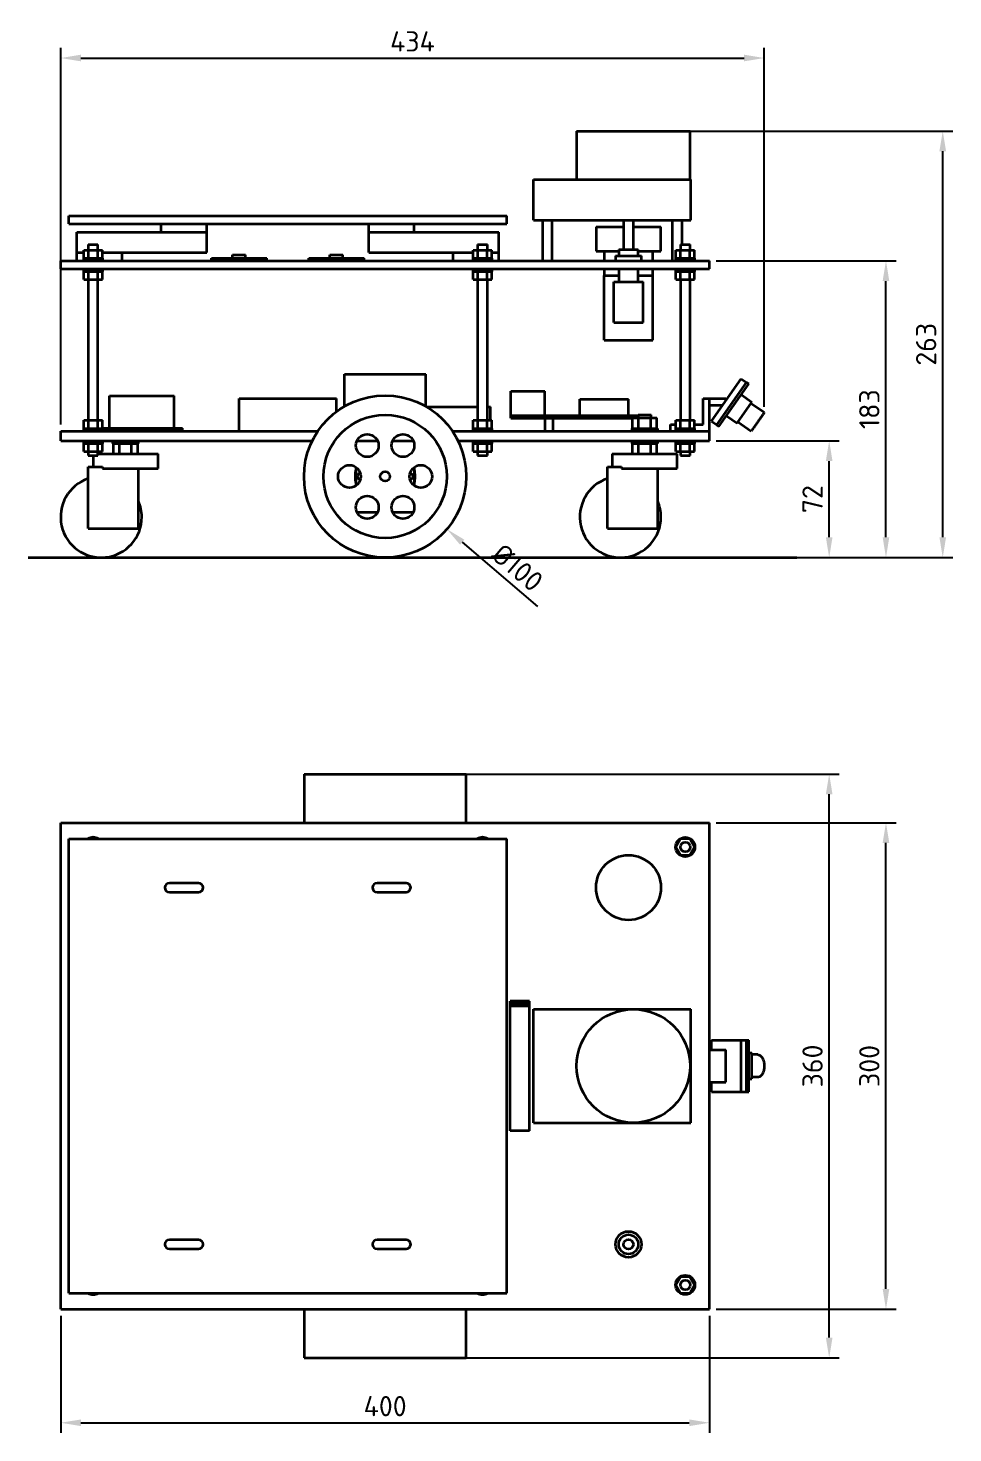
# Model space of a CAD drawing. Header units: millimetres. Extents: x 2065 to 7684, y -1428 to 511.
# Drawn here: x 2513 to 3083, y -389 to 477 of the extents above; entities that cross this region are included whole.
import ezdxf

# ---------------------------------------------------------------- set-up
doc = ezdxf.new("R2010")
doc.units = ezdxf.units.MM
doc.layers.add('2D-VISIBLE', color=7, linetype='Continuous', lineweight=35)
doc.layers.add('DIMENSIONS', color=4, linetype='Continuous', lineweight=18)
doc.styles.add('ISO', font='isocpeur.ttf')
doc.styles.add('OpenSansCondensed-Light', font='OpenSansCondensed-Light.ttf')
doc.dimstyles.new('EZ_RADIUS', dxfattribs={"dimtxt": 0.25, "dimasz": 0.25, "dimexe": 0.375, "dimexo": 0.125, "dimgap": 0.1, "dimtad": 1, "dimlfac": 100, "dimzin": 12, "dimdsep": 46, "dimtxsty": 'OpenSansCondensed-Light', "dimblk": 'CLOSEDBLANK', "dimcen": 0, "dimazin": 3, "dimtfac": 0.5, "dimtofl": 0, "dimtmove": 1, "dimatfit": 3})
doc.dimstyles.new('EZDXF', dxfattribs={"dimtxt": 0.25, "dimasz": 0.175, "dimexe": 0.375, "dimexo": 0.125, "dimgap": 0.1, "dimtad": 1, "dimlfac": 100, "dimzin": 12, "dimdsep": 46, "dimtxsty": 'OpenSansCondensed-Light', "dimblk": 'ARCHTICK', "dimcen": 2.5, "dimazin": 3, "dimtfac": 0.5, "dimtmove": 2, "dimatfit": 3})

# ---------------------------------------------------------------- blocks, each defined once
blk = doc.blocks.new('_CLOSEDFILLED')
at = {"color": 0, "linetype": 'BYBLOCK'}
blk.add_solid([(-1, 0.164), (0, 0), (-1, -0.164)], dxfattribs=at)
blk = doc.blocks.new('*D1')
at = {"color": 4}
for p, q in [((2533.15, 233), (2533.15, 465.25)), ((2966.87, 244), (2966.87, 465.25)), ((2545.65, 459), (2954.37, 459))]:
    blk.add_line(p, q, dxfattribs=at)
at = {"layer": 'Defpoints'}
for p in [(2533.15, 459), (2966.87, 240), (2533.15, 229)]:
    blk.add_point(p, dxfattribs=at)
at = {"layer": 'DIMENSIONS', "color": 4, "xscale": 12.5, "yscale": 12.5, "rotation": 180}
blk.add_blockref('_CLOSEDFILLED', (2533.15, 459), dxfattribs=at)
at = {"layer": 'DIMENSIONS', "color": 4, "xscale": 12.5, "yscale": 12.5}
blk.add_blockref('_CLOSEDFILLED', (2966.87, 459), dxfattribs=at)
at = {"layer": 'DIMENSIONS', "color": 7, "insert": (2750.01, 469.25), "char_height": 12.5, "attachment_point": 5, "style": 'ISO'}
blk.add_mtext('434', dxfattribs=at)
blk = doc.blocks.new('*D2')
at = {"color": 4}
for p, q in [((2937.15, 223), (3013.12, 223)), ((3006.87, 163.5), (3006.87, 210.5)), ((2970.87, 151), (3013.12, 151))]:
    blk.add_line(p, q, dxfattribs=at)
at = {"layer": 'Defpoints'}
for p in [(2933.15, 223), (2966.87, 151), (3006.87, 151)]:
    blk.add_point(p, dxfattribs=at)
at = {"layer": 'DIMENSIONS', "color": 4, "xscale": 12.5, "yscale": 12.5}
for p, rotation in [((3006.87, 223), 90), ((3006.87, 151), 270)]:
    blk.add_blockref('_CLOSEDFILLED', p, dxfattribs=dict(at, rotation=rotation))
at = {"layer": 'DIMENSIONS', "color": 7, "insert": (2996.62, 187), "char_height": 12.5, "attachment_point": 5, "rotation": 90, "style": 'ISO'}
blk.add_mtext('72', dxfattribs=at)
blk = doc.blocks.new('*D3')
at = {"color": 4}
for p, q in [((2937.15, 334), (3048.12, 334)), ((3041.87, 163.5), (3041.87, 321.5)), ((2970.87, 151), (3048.12, 151))]:
    blk.add_line(p, q, dxfattribs=at)
at = {"layer": 'Defpoints'}
for p in [(2933.15, 334), (2966.87, 151), (3041.87, 151)]:
    blk.add_point(p, dxfattribs=at)
at = {"layer": 'DIMENSIONS', "color": 4, "xscale": 12.5, "yscale": 12.5}
for p, rotation in [((3041.87, 334), 90), ((3041.87, 151), 270)]:
    blk.add_blockref('_CLOSEDFILLED', p, dxfattribs=dict(at, rotation=rotation))
at = {"layer": 'DIMENSIONS', "color": 7, "insert": (3031.62, 242.5), "char_height": 12.5, "attachment_point": 5, "rotation": 90, "style": 'ISO'}
blk.add_mtext('183', dxfattribs=at)
blk = doc.blocks.new('*D4')
at = {"color": 4}
for p, q in [((2890.15, 414), (3083.12, 414)), ((3076.87, 163.5), (3076.87, 401.5)), ((2970.87, 151), (3083.12, 151))]:
    blk.add_line(p, q, dxfattribs=at)
at = {"layer": 'Defpoints'}
for p in [(2886.15, 414), (2966.87, 151), (3076.87, 151)]:
    blk.add_point(p, dxfattribs=at)
at = {"layer": 'DIMENSIONS', "color": 4, "xscale": 12.5, "yscale": 12.5}
for p, rotation in [((3076.87, 414), 90), ((3076.87, 151), 270)]:
    blk.add_blockref('_CLOSEDFILLED', p, dxfattribs=dict(at, rotation=rotation))
at = {"layer": 'DIMENSIONS', "color": 7, "insert": (3066.62, 282.5), "char_height": 12.5, "attachment_point": 5, "rotation": 90, "style": 'ISO'}
blk.add_mtext('263', dxfattribs=at)
blk = doc.blocks.new('*D5')
at = {"color": 4}
blk.add_line((2780.69, 160.43), (2827.16, 120.77), dxfattribs=at)
at = {"layer": 'Defpoints'}
for p in [(2733.15, 201), (2771.18, 168.54)]:
    blk.add_point(p, dxfattribs=at)
at = {"layer": 'DIMENSIONS', "color": 4, "xscale": 12.5, "yscale": 12.5, "rotation": 139.52476847283427}
blk.add_blockref('_CLOSEDFILLED', (2771.18, 168.54), dxfattribs=at)
at = {"layer": 'DIMENSIONS', "color": 7, "insert": (2814.8, 144.8), "char_height": 12.5, "attachment_point": 5, "rotation": 319.52477, "style": 'ISO'}
blk.add_mtext('%%c100', dxfattribs=at)
blk = doc.blocks.new('*D6')
at = {"color": 4}
for p, q in [((2533.15, -316.5), (2533.15, -388.75)), ((2933.15, -316.5), (2933.15, -388.75)), ((2545.65, -382.5), (2920.65, -382.5))]:
    blk.add_line(p, q, dxfattribs=at)
at = {"layer": 'Defpoints'}
for p in [(2533.15, -312.5), (2933.15, -312.5), (2533.15, -382.5)]:
    blk.add_point(p, dxfattribs=at)
at = {"layer": 'DIMENSIONS', "color": 4, "xscale": 12.5, "yscale": 12.5, "rotation": 180}
blk.add_blockref('_CLOSEDFILLED', (2533.15, -382.5), dxfattribs=at)
at = {"layer": 'DIMENSIONS', "color": 4, "xscale": 12.5, "yscale": 12.5}
blk.add_blockref('_CLOSEDFILLED', (2933.15, -382.5), dxfattribs=at)
at = {"layer": 'DIMENSIONS', "color": 7, "insert": (2733.15, -372.25), "char_height": 12.5, "attachment_point": 5, "style": 'ISO'}
blk.add_mtext('400', dxfattribs=at)
blk = doc.blocks.new('*D7')
at = {"color": 4}
for p, q in [((2737.15, 17.5), (3013.12, 17.5)), ((3006.87, -330), (3006.87, 5)), ((2737.15, -342.5), (3013.12, -342.5))]:
    blk.add_line(p, q, dxfattribs=at)
at = {"layer": 'Defpoints'}
for p in [(2733.15, 17.5), (2733.15, -342.5), (3006.87, -342.5)]:
    blk.add_point(p, dxfattribs=at)
at = {"layer": 'DIMENSIONS', "color": 4, "xscale": 12.5, "yscale": 12.5}
for p, rotation in [((3006.87, 17.5), 90), ((3006.87, -342.5), 270)]:
    blk.add_blockref('_CLOSEDFILLED', p, dxfattribs=dict(at, rotation=rotation))
at = {"layer": 'DIMENSIONS', "color": 7, "insert": (2996.62, -162.5), "char_height": 12.5, "attachment_point": 5, "rotation": 90, "style": 'ISO'}
blk.add_mtext('360', dxfattribs=at)
blk = doc.blocks.new('*D8')
at = {"color": 4}
for p, q in [((2937.15, -12.5), (3048.12, -12.5)), ((3041.87, -300), (3041.87, -25)), ((2937.15, -312.5), (3048.12, -312.5))]:
    blk.add_line(p, q, dxfattribs=at)
at = {"layer": 'Defpoints'}
for p in [(2933.15, -12.5), (2933.15, -312.5), (3041.87, -312.5)]:
    blk.add_point(p, dxfattribs=at)
at = {"layer": 'DIMENSIONS', "color": 4, "xscale": 12.5, "yscale": 12.5}
for p, rotation in [((3041.87, -12.5), 90), ((3041.87, -312.5), 270)]:
    blk.add_blockref('_CLOSEDFILLED', p, dxfattribs=dict(at, rotation=rotation))
at = {"layer": 'DIMENSIONS', "color": 7, "insert": (3031.62, -162.5), "char_height": 12.5, "attachment_point": 5, "rotation": 90, "style": 'ISO'}
blk.add_mtext('300', dxfattribs=at)

msp = doc.modelspace()

# ---------------------------------------------------------------- linework, layer by layer
at = {"layer": '2D-VISIBLE'}
for p, q in [((2851.15, 414), (2851.15, 384)), ((2921.15, 384), (2921.15, 414)), ((2824.65, 359), (2824.65, 384)), ((2824.65, 384), (2921.65, 384)), ((2921.65, 359), (2921.65, 384)), ((2538.15, 356.7), (2538.15, 361.7)), ((2538.15, 361.7), (2808.15, 361.7)), ((2538.15, 356.7), (2808.15, 356.7)), ((2595.15, 351.7), (2595.15, 356.7)), ((2623.15, 351.7), (2623.15, 356.7)), ((2723.15, 351.7), (2723.15, 356.7)), ((2751.15, 351.7), (2751.15, 356.7)), ((2808.15, 356.7), (2808.15, 361.7)), ((2824.65, 359), (2921.65, 359)), ((2830.15, 359), (2830.15, 334)), ((2836.15, 334), (2836.15, 359)), ((2880.15, 359), (2880.15, 341)), ((2886.15, 341), (2886.15, 359)), ((2910.15, 359), (2910.15, 334)), ((2916.15, 344), (2916.15, 359)), ((2543.15, 339), (2543.15, 351.7)), ((2543.15, 351.7), (2623.15, 351.7)), ((2595.15, 351.7), (2623.15, 351.7)), ((2623.15, 339), (2623.15, 351.7)), ((2723.15, 339), (2723.15, 351.7)), ((2723.15, 351.7), (2803.15, 351.7)), ((2723.15, 351.7), (2751.15, 351.7)), ((2803.15, 339), (2803.15, 351.7)), ((2863.15, 355), (2863.15, 340)), ((2903.15, 340), (2903.15, 355)), ((2543.15, 339), (2547.37, 339)), ((2543.15, 334), (2543.15, 339)), ((2543.15, 339), (2547.37, 339)), ((2547.37, 335.6), (2547.37, 340.6)), ((2547.37, 340.6), (2550.26, 340.6)), ((2550.15, 344), (2550.15, 340.6)), ((2550.26, 335.6), (2550.26, 340.6)), ((2550.26, 340.6), (2556.03, 340.6)), ((2556.03, 335.6), (2556.03, 340.6)), ((2556.03, 340.6), (2558.92, 340.6)), ((2556.15, 340.6), (2556.15, 344)), ((2558.92, 335.6), (2558.92, 340.6)), ((2558.92, 339), (2623.15, 339)), ((2558.92, 339), (2571.15, 339)), ((2571.15, 334), (2571.15, 339)), ((2723.15, 339), (2787.37, 339)), ((2775.15, 334), (2775.15, 339)), ((2775.15, 339), (2787.37, 339)), ((2787.37, 335.6), (2787.37, 340.6)), ((2787.37, 340.6), (2790.26, 340.6)), ((2790.15, 344), (2790.15, 340.6)), ((2790.26, 335.6), (2790.26, 340.6)), ((2790.26, 340.6), (2796.03, 340.6)), ((2796.03, 335.6), (2796.03, 340.6)), ((2796.03, 340.6), (2798.92, 340.6)), ((2796.15, 340.6), (2796.15, 344)), ((2798.92, 335.6), (2798.92, 340.6)), ((2798.92, 339), (2803.15, 339)), ((2798.92, 339), (2803.15, 339)), ((2803.15, 334), (2803.15, 339)), ((2868.15, 340), (2868.15, 334)), ((2877.15, 341), (2877.15, 337)), ((2889.15, 337), (2889.15, 341)), ((2898.15, 334), (2898.15, 340)), ((2912.37, 335.6), (2912.37, 340.6)), ((2912.37, 340.6), (2915.26, 340.6)), ((2915.15, 344), (2915.15, 340.6)), ((2915.26, 335.6), (2915.26, 340.6)), ((2915.26, 340.6), (2921.03, 340.6)), ((2921.03, 335.6), (2921.03, 340.6)), ((2921.03, 340.6), (2923.92, 340.6)), ((2921.15, 340.6), (2921.15, 344)), ((2923.92, 335.6), (2923.92, 340.6)), ((2533.15, 329), (2533.15, 334)), ((2533.15, 334), (2933.15, 334)), ((2547.15, 335.6), (2547.15, 334)), ((2559.15, 334), (2559.15, 335.6)), ((2626.15, 334), (2626.15, 335.6)), ((2626.15, 335.6), (2660.15, 335.6)), ((2639.15, 335.6), (2639.15, 337.6)), ((2639.15, 337.6), (2647.15, 337.6)), ((2647.15, 335.6), (2647.15, 337.6)), ((2660.15, 334), (2660.15, 335.6)), ((2686.15, 334), (2686.15, 335.6)), ((2686.15, 335.6), (2720.15, 335.6)), ((2699.15, 335.6), (2699.15, 337.6)), ((2699.15, 337.6), (2707.15, 337.6)), ((2707.15, 335.6), (2707.15, 337.6)), ((2720.15, 334), (2720.15, 335.6)), ((2787.15, 335.6), (2787.15, 334)), ((2799.15, 334), (2799.15, 335.6)), ((2875.15, 337), (2875.15, 334)), ((2891.15, 334), (2891.15, 337)), ((2912.15, 335.6), (2912.15, 334)), ((2924.15, 334), (2924.15, 335.6)), ((2933.15, 329), (2933.15, 334)), ((2533.15, 329), (2933.15, 329)), ((2547.15, 329), (2547.15, 327.4)), ((2547.37, 322.4), (2547.37, 327.4)), ((2547.37, 322.4), (2550.26, 322.4)), ((2550.15, 322.4), (2550.15, 235.6)), ((2550.26, 322.4), (2550.26, 327.4)), ((2550.26, 322.4), (2556.03, 322.4)), ((2556.03, 322.4), (2556.03, 327.4)), ((2556.03, 322.4), (2558.92, 322.4)), ((2556.15, 235.6), (2556.15, 322.4)), ((2558.92, 322.4), (2558.92, 327.4)), ((2559.15, 327.4), (2559.15, 329)), ((2787.15, 329), (2787.15, 327.4)), ((2787.37, 322.4), (2787.37, 327.4)), ((2787.37, 322.4), (2790.26, 322.4)), ((2790.15, 322.4), (2790.15, 235.6)), ((2790.26, 322.4), (2790.26, 327.4)), ((2790.26, 322.4), (2796.03, 322.4)), ((2796.03, 322.4), (2796.03, 327.4)), ((2796.03, 322.4), (2798.92, 322.4)), ((2796.15, 235.6), (2796.15, 322.4)), ((2798.92, 322.4), (2798.92, 327.4)), ((2799.15, 327.4), (2799.15, 329)), ((2868.15, 329), (2868.15, 325)), ((2868.15, 285), (2868.15, 325)), ((2868.15, 325), (2877.15, 325)), ((2874.15, 296), (2874.15, 321)), ((2874.15, 321), (2892.15, 321)), ((2877.15, 329), (2877.15, 321)), ((2889.15, 321), (2889.15, 329)), ((2889.15, 325), (2898.15, 325)), ((2892.15, 296), (2892.15, 321)), ((2898.15, 325), (2898.15, 329)), ((2898.15, 285), (2898.15, 325)), ((2912.15, 329), (2912.15, 327.4)), ((2912.37, 322.4), (2912.37, 327.4)), ((2912.37, 322.4), (2915.26, 322.4)), ((2915.15, 322.4), (2915.15, 235.6)), ((2915.26, 322.4), (2915.26, 327.4)), ((2915.26, 322.4), (2921.03, 322.4)), ((2921.03, 322.4), (2921.03, 327.4)), ((2921.03, 322.4), (2923.92, 322.4)), ((2921.15, 235.6), (2921.15, 322.4)), ((2923.92, 322.4), (2923.92, 327.4)), ((2924.15, 327.4), (2924.15, 329)), ((2874.15, 296), (2892.15, 296)), ((2868.15, 285), (2898.15, 285)), ((2708.15, 244.3), (2708.15, 264)), ((2708.15, 264), (2758.15, 264)), ((2758.15, 244.3), (2758.15, 264)), ((2934.33, 235.04), (2952.68, 261.25)), ((2952.68, 261.25), (2955.96, 258.96)), ((2810.65, 238.6), (2810.65, 253.6)), ((2810.65, 253.6), (2831.65, 253.6)), ((2831.65, 238.6), (2831.65, 253.6)), ((2937.61, 232.75), (2955.96, 258.96)), ((2937.61, 232.75), (2955.96, 258.96)), ((2938.92, 231.83), (2957.27, 258.04)), ((2952.68, 251.49), (2959.24, 246.9)), ((2955.96, 258.96), (2957.27, 258.04)), ((2563.15, 230.8), (2563.15, 250.8)), ((2563.15, 250.8), (2603.15, 250.8)), ((2603.15, 230.8), (2603.15, 250.8)), ((2643.15, 229), (2643.15, 249)), ((2643.15, 249), (2703.15, 249)), ((2703.15, 241), (2703.15, 249)), ((2758.66, 244), (2790.15, 244)), ((2796.15, 244), (2798.15, 244)), ((2798.15, 235.6), (2798.15, 244)), ((2853.15, 238.6), (2853.15, 248.6)), ((2853.15, 248.6), (2883.15, 248.6)), ((2883.15, 238.6), (2883.15, 248.6)), ((2929.15, 233), (2929.15, 249)), ((2929.15, 249), (2933.15, 249)), ((2933.15, 229), (2933.15, 249)), ((2933.15, 249), (2943.15, 249)), ((2933.15, 245), (2941.3, 245)), ((2943.15, 247.63), (2943.15, 249)), ((2950.06, 233.79), (2959.24, 246.9)), ((2966.85, 240.34), (2958.66, 246.08)), ((2547.37, 230.6), (2547.37, 235.6)), ((2547.37, 235.6), (2550.26, 235.6)), ((2550.26, 230.6), (2550.26, 235.6)), ((2550.26, 235.6), (2556.03, 235.6)), ((2556.03, 230.6), (2556.03, 235.6)), ((2556.03, 235.6), (2558.92, 235.6)), ((2558.92, 230.6), (2558.92, 235.6)), ((2787.37, 230.6), (2787.37, 235.6)), ((2787.37, 235.6), (2790.26, 235.6)), ((2790.26, 230.6), (2790.26, 235.6)), ((2790.26, 235.6), (2796.03, 235.6)), ((2796.03, 230.6), (2796.03, 235.6)), ((2796.03, 235.6), (2798.92, 235.6)), ((2798.92, 230.6), (2798.92, 235.6)), ((2810.65, 237), (2810.65, 238.6)), ((2810.65, 238.6), (2889.15, 238.6)), ((2810.65, 237), (2885.64, 237)), ((2831.65, 237), (2831.65, 229)), ((2836.65, 229), (2836.65, 237)), ((2885.64, 230.6), (2885.64, 237.1)), ((2885.64, 237.1), (2889.39, 237.1)), ((2889.15, 239), (2889.15, 237.1)), ((2889.39, 230.6), (2889.39, 237.1)), ((2889.39, 237.1), (2896.9, 237.1)), ((2896.9, 230.6), (2896.9, 237.1)), ((2896.9, 237.1), (2900.65, 237.1)), ((2897.15, 237.1), (2897.15, 239)), ((2900.65, 230.6), (2900.65, 237.1)), ((2912.37, 230.6), (2912.37, 235.6)), ((2912.37, 235.6), (2915.26, 235.6)), ((2915.26, 230.6), (2915.26, 235.6)), ((2915.26, 235.6), (2921.03, 235.6)), ((2921.03, 230.6), (2921.03, 235.6)), ((2921.03, 235.6), (2923.92, 235.6)), ((2923.92, 230.6), (2923.92, 235.6)), ((2934.33, 235.04), (2937.61, 232.75)), ((2943.51, 238.38), (2950.06, 233.79)), ((2950.63, 234.61), (2958.82, 228.88)), ((2533.15, 223), (2533.15, 229)), ((2533.15, 229), (2691.72, 229)), ((2547.15, 230.6), (2547.15, 229)), ((2558.92, 230.8), (2608.15, 230.8)), ((2559.15, 229), (2559.15, 230.6)), ((2559.15, 229.2), (2608.15, 229.2)), ((2565.15, 229.2), (2565.15, 229)), ((2581.15, 229), (2581.15, 229.2)), ((2608.15, 229.2), (2608.15, 230.8)), ((2774.57, 229), (2933.15, 229)), ((2787.15, 230.6), (2787.15, 229)), ((2799.15, 229), (2799.15, 230.6)), ((2885.15, 230.6), (2885.15, 229)), ((2901.15, 229), (2901.15, 230.6)), ((2909.15, 229), (2909.15, 233)), ((2909.15, 233), (2912.37, 233)), ((2912.15, 230.6), (2912.15, 229)), ((2923.92, 233), (2929.15, 233)), ((2924.15, 229), (2924.15, 230.6)), ((2933.15, 223), (2933.15, 229)), ((2937.61, 232.75), (2938.92, 231.83)), ((2533.15, 223), (2688.25, 223)), ((2547.15, 223), (2547.15, 221.4)), ((2547.37, 216.4), (2547.37, 221.4)), ((2550.26, 216.4), (2550.26, 221.4)), ((2556.03, 216.4), (2556.03, 221.4)), ((2558.92, 216.4), (2558.92, 221.4)), ((2559.15, 221.4), (2559.15, 223)), ((2565.15, 223), (2565.15, 221.4)), ((2565.64, 214.9), (2565.64, 221.4)), ((2569.39, 214.9), (2569.39, 221.4)), ((2576.9, 214.9), (2576.9, 221.4)), ((2580.65, 214.9), (2580.65, 221.4)), ((2581.15, 221.4), (2581.15, 223)), ((2715.8, 223), (2728.49, 223)), ((2737.8, 223), (2750.49, 223)), ((2778.05, 223), (2933.15, 223)), ((2787.15, 223), (2787.15, 221.4)), ((2787.37, 216.4), (2787.37, 221.4)), ((2790.26, 216.4), (2790.26, 221.4)), ((2796.03, 216.4), (2796.03, 221.4)), ((2798.92, 216.4), (2798.92, 221.4)), ((2799.15, 221.4), (2799.15, 223)), ((2885.15, 223), (2885.15, 221.4)), ((2885.64, 214.9), (2885.64, 221.4)), ((2889.39, 214.9), (2889.39, 221.4)), ((2896.9, 214.9), (2896.9, 221.4)), ((2900.65, 214.9), (2900.65, 221.4)), ((2901.15, 221.4), (2901.15, 223)), ((2912.15, 223), (2912.15, 221.4)), ((2912.37, 216.4), (2912.37, 221.4)), ((2915.26, 216.4), (2915.26, 221.4)), ((2921.03, 216.4), (2921.03, 221.4)), ((2923.92, 216.4), (2923.92, 221.4)), ((2924.15, 221.4), (2924.15, 223)), ((2547.37, 216.4), (2550.26, 216.4)), ((2550.15, 216.4), (2550.15, 214)), ((2550.26, 216.4), (2556.03, 216.4)), ((2553.15, 214), (2553.15, 206.9)), ((2556.03, 216.4), (2558.92, 216.4)), ((2556.15, 214), (2556.15, 216.4)), ((2593.15, 205.9), (2593.15, 214.9)), ((2787.37, 216.4), (2790.26, 216.4)), ((2790.15, 216.4), (2790.15, 214)), ((2790.26, 216.4), (2796.03, 216.4)), ((2796.03, 216.4), (2798.92, 216.4)), ((2796.15, 214), (2796.15, 216.4)), ((2873.15, 214.9), (2873.15, 206.9)), ((2912.37, 216.4), (2915.26, 216.4)), ((2913.15, 205.9), (2913.15, 214.9)), ((2915.15, 216.4), (2915.15, 214)), ((2915.26, 216.4), (2921.03, 216.4)), ((2921.03, 216.4), (2923.92, 216.4)), ((2921.15, 214), (2921.15, 216.4)), ((2550.15, 206.9), (2558.86, 206.9)), ((2550.15, 169), (2550.15, 206.9)), ((2558.86, 206.9), (2558.86, 205.9)), ((2581.15, 169), (2581.15, 205.9)), ((2715.15, 206.74), (2715.15, 195.26)), ((2751.15, 206.74), (2751.15, 195.26)), ((2870.15, 206.9), (2878.86, 206.9)), ((2870.15, 169), (2870.15, 206.9)), ((2878.86, 206.9), (2878.86, 205.9)), ((2901.15, 169), (2901.15, 205.9)), ((2715.8, 179), (2728.49, 179)), ((2737.8, 179), (2750.49, 179)), ((2550.15, 169), (2581.15, 169)), ((2870.15, 169), (2901.15, 169)), ((2513.08, 151), (2986.87, 151)), ((2683.15, 17.5), (2683.15, -12.5)), ((2783.15, -12.5), (2783.15, 17.5)), ((2533.15, -312.5), (2533.15, -12.5)), ((2533.15, -12.5), (2933.15, -12.5)), ((2933.15, -312.5), (2933.15, -12.5)), ((2538.15, -302.5), (2538.15, -22.5)), ((2538.15, -22.5), (2808.15, -22.5)), ((2808.15, -302.5), (2808.15, -22.5)), ((2915.26, -22.5), (2912.37, -27.5)), ((2921.03, -22.5), (2915.26, -22.5)), ((2923.92, -27.5), (2921.03, -22.5)), ((2912.37, -27.5), (2915.26, -32.5)), ((2915.26, -32.5), (2921.03, -32.5)), ((2921.03, -32.5), (2923.92, -27.5)), ((2618.15, -49.75), (2600.15, -49.75)), ((2746.15, -49.75), (2728.15, -49.75)), ((2600.15, -55.25), (2618.15, -55.25)), ((2728.15, -55.25), (2746.15, -55.25)), ((2810.15, -202.5), (2810.15, -122.5)), ((2822.15, -122.5), (2810.15, -122.5)), ((2810.65, -124), (2810.65, -122.5)), ((2810.65, -125.5), (2810.65, -124)), ((2810.65, -124), (2822.15, -124)), ((2810.65, -125.5), (2822.15, -125.5)), ((2822.15, -202.5), (2822.15, -122.5)), ((2824.65, -197.5), (2824.65, -127.5)), ((2824.65, -127.5), (2921.65, -127.5)), ((2921.65, -197.5), (2921.65, -127.5)), ((2934.33, -152.5), (2934.33, -146.5)), ((2934.33, -146.5), (2952.68, -146.5)), ((2952.68, -178.5), (2952.68, -146.5)), ((2952.68, -146.5), (2955.96, -146.5)), ((2955.96, -178.5), (2955.96, -146.5)), ((2955.96, -178.5), (2955.96, -146.5)), ((2955.96, -146.5), (2957.27, -146.5)), ((2957.27, -178.5), (2957.27, -146.5)), ((2933.15, -152.5), (2943.15, -152.5)), ((2943.15, -172.5), (2943.15, -152.5)), ((2957.27, -154.5), (2959.24, -154.5)), ((2959.24, -170.5), (2959.24, -154.5)), ((2962.84, -155.5), (2959.24, -155.5)), ((2933.15, -172.5), (2943.15, -172.5)), ((2934.33, -178.5), (2934.33, -172.5)), ((2957.27, -170.5), (2959.24, -170.5)), ((2962.84, -169.5), (2959.24, -169.5)), ((2934.33, -178.5), (2952.68, -178.5)), ((2952.68, -178.5), (2955.96, -178.5)), ((2955.96, -178.5), (2957.27, -178.5)), ((2824.65, -197.5), (2921.65, -197.5)), ((2822.15, -202.5), (2810.15, -202.5)), ((2618.15, -269.75), (2600.15, -269.75)), ((2600.15, -275.25), (2618.15, -275.25)), ((2746.15, -269.75), (2728.15, -269.75)), ((2728.15, -275.25), (2746.15, -275.25)), ((2915.26, -292.5), (2912.37, -297.5)), ((2921.03, -292.5), (2915.26, -292.5)), ((2923.92, -297.5), (2921.03, -292.5)), ((2538.15, -302.5), (2808.15, -302.5)), ((2912.37, -297.5), (2915.26, -302.5)), ((2915.26, -302.5), (2921.03, -302.5)), ((2921.03, -302.5), (2923.92, -297.5)), ((2533.15, -312.5), (2933.15, -312.5)), ((2683.15, -312.5), (2683.15, -342.5)), ((2783.15, -342.5), (2783.15, -312.5))]:
    msp.add_line(p, q, dxfattribs=at)
for points in [[(2851.15, 414), (2853.33, 414), (2855.52, 414), (2857.71, 414), (2859.9, 414), (2862.08, 414), (2864.27, 414), (2866.46, 414), (2868.65, 414), (2870.83, 414), (2873.02, 414), (2875.21, 414), (2877.4, 414), (2879.58, 414), (2881.77, 414), (2883.96, 414), (2886.15, 414), (2888.33, 414), (2890.52, 414), (2892.71, 414), (2894.9, 414), (2897.08, 414), (2899.27, 414), (2901.46, 414), (2903.65, 414), (2905.83, 414), (2908.02, 414), (2910.21, 414), (2912.4, 414), (2914.58, 414), (2916.77, 414), (2918.96, 414), (2921.15, 414)], [(2880.15, 359), (2880.33, 359), (2880.52, 359), (2880.71, 359), (2880.9, 359), (2881.08, 359), (2881.27, 359), (2881.46, 359), (2881.65, 359), (2881.83, 359), (2882.02, 359), (2882.21, 359), (2882.4, 359), (2882.58, 359), (2882.77, 359), (2882.96, 359), (2883.15, 359), (2883.33, 359), (2883.52, 359), (2883.71, 359), (2883.9, 359), (2884.08, 359), (2884.27, 359), (2884.46, 359), (2884.65, 359), (2884.83, 359), (2885.02, 359), (2885.21, 359), (2885.4, 359), (2885.58, 359), (2885.77, 359), (2885.96, 359), (2886.15, 359)], [(2863.15, 355), (2863.68, 355), (2864.21, 355), (2864.74, 355), (2865.27, 355), (2865.8, 355), (2866.33, 355), (2866.86, 355), (2867.4, 355), (2867.93, 355), (2868.46, 355), (2868.99, 355), (2869.52, 355), (2870.05, 355), (2870.58, 355), (2871.11, 355), (2871.65, 355), (2872.18, 355), (2872.71, 355), (2873.24, 355), (2873.77, 355), (2874.3, 355), (2874.83, 355), (2875.36, 355), (2875.9, 355), (2876.43, 355), (2876.96, 355), (2877.49, 355), (2878.02, 355), (2878.55, 355), (2879.08, 355), (2879.61, 355), (2880.15, 355)], [(2886.15, 355), (2886.68, 355), (2887.21, 355), (2887.74, 355), (2888.27, 355), (2888.8, 355), (2889.33, 355), (2889.86, 355), (2890.4, 355), (2890.93, 355), (2891.46, 355), (2891.99, 355), (2892.52, 355), (2893.05, 355), (2893.58, 355), (2894.11, 355), (2894.65, 355), (2895.18, 355), (2895.71, 355), (2896.24, 355), (2896.77, 355), (2897.3, 355), (2897.83, 355), (2898.36, 355), (2898.9, 355), (2899.43, 355), (2899.96, 355), (2900.49, 355), (2901.02, 355), (2901.55, 355), (2902.08, 355), (2902.61, 355), (2903.15, 355)], [(2550.15, 344), (2550.33, 344), (2550.52, 344), (2550.71, 344), (2550.9, 344), (2551.08, 344), (2551.27, 344), (2551.46, 344), (2551.65, 344), (2551.83, 344), (2552.02, 344), (2552.21, 344), (2552.4, 344), (2552.58, 344), (2552.77, 344), (2552.96, 344), (2553.15, 344), (2553.33, 344), (2553.52, 344), (2553.71, 344), (2553.9, 344), (2554.08, 344), (2554.27, 344), (2554.46, 344), (2554.65, 344), (2554.83, 344), (2555.02, 344), (2555.21, 344), (2555.4, 344), (2555.58, 344), (2555.77, 344), (2555.96, 344), (2556.15, 344)], [(2790.15, 344), (2790.33, 344), (2790.52, 344), (2790.71, 344), (2790.9, 344), (2791.08, 344), (2791.27, 344), (2791.46, 344), (2791.65, 344), (2791.83, 344), (2792.02, 344), (2792.21, 344), (2792.4, 344), (2792.58, 344), (2792.77, 344), (2792.96, 344), (2793.15, 344), (2793.33, 344), (2793.52, 344), (2793.71, 344), (2793.9, 344), (2794.08, 344), (2794.27, 344), (2794.46, 344), (2794.65, 344), (2794.83, 344), (2795.02, 344), (2795.21, 344), (2795.4, 344), (2795.58, 344), (2795.77, 344), (2795.96, 344), (2796.15, 344)], [(2863.15, 340), (2863.58, 340), (2864.02, 340), (2864.46, 340), (2864.9, 340), (2865.33, 340), (2865.77, 340), (2866.21, 340), (2866.65, 340), (2867.08, 340), (2867.52, 340), (2867.96, 340), (2868.4, 340), (2868.83, 340), (2869.27, 340), (2869.71, 340), (2870.15, 340), (2870.58, 340), (2871.02, 340), (2871.46, 340), (2871.9, 340), (2872.33, 340), (2872.77, 340), (2873.21, 340), (2873.65, 340), (2874.08, 340), (2874.52, 340), (2874.96, 340), (2875.4, 340), (2875.83, 340), (2876.27, 340), (2876.71, 340), (2877.15, 340)], [(2877.15, 341), (2877.52, 341), (2877.9, 341), (2878.27, 341), (2878.65, 341), (2879.02, 341), (2879.4, 341), (2879.77, 341), (2880.15, 341), (2880.52, 341), (2880.9, 341), (2881.27, 341), (2881.65, 341), (2882.02, 341), (2882.4, 341), (2882.77, 341), (2883.15, 341), (2883.52, 341), (2883.9, 341), (2884.27, 341), (2884.65, 341), (2885.02, 341), (2885.4, 341), (2885.77, 341), (2886.15, 341), (2886.52, 341), (2886.9, 341), (2887.27, 341), (2887.65, 341), (2888.02, 341), (2888.4, 341), (2888.77, 341), (2889.15, 341)], [(2889.15, 340), (2889.58, 340), (2890.02, 340), (2890.46, 340), (2890.9, 340), (2891.33, 340), (2891.77, 340), (2892.21, 340), (2892.65, 340), (2893.08, 340), (2893.52, 340), (2893.96, 340), (2894.4, 340), (2894.83, 340), (2895.27, 340), (2895.71, 340), (2896.15, 340), (2896.58, 340), (2897.02, 340), (2897.46, 340), (2897.9, 340), (2898.33, 340), (2898.77, 340), (2899.21, 340), (2899.65, 340), (2900.08, 340), (2900.52, 340), (2900.96, 340), (2901.4, 340), (2901.83, 340), (2902.27, 340), (2902.71, 340), (2903.15, 340)], [(2915.15, 344), (2915.33, 344), (2915.52, 344), (2915.71, 344), (2915.9, 344), (2916.08, 344), (2916.27, 344), (2916.46, 344), (2916.65, 344), (2916.83, 344), (2917.02, 344), (2917.21, 344), (2917.4, 344), (2917.58, 344), (2917.77, 344), (2917.96, 344), (2918.15, 344), (2918.33, 344), (2918.52, 344), (2918.71, 344), (2918.9, 344), (2919.08, 344), (2919.27, 344), (2919.46, 344), (2919.65, 344), (2919.83, 344), (2920.02, 344), (2920.21, 344), (2920.4, 344), (2920.58, 344), (2920.77, 344), (2920.96, 344), (2921.15, 344)], [(2547.15, 335.6), (2547.52, 335.6), (2547.9, 335.6), (2548.27, 335.6), (2548.65, 335.6), (2549.02, 335.6), (2549.4, 335.6), (2549.77, 335.6), (2550.15, 335.6), (2550.52, 335.6), (2550.9, 335.6), (2551.27, 335.6), (2551.65, 335.6), (2552.02, 335.6), (2552.4, 335.6), (2552.77, 335.6), (2553.15, 335.6), (2553.52, 335.6), (2553.9, 335.6), (2554.27, 335.6), (2554.65, 335.6), (2555.02, 335.6), (2555.4, 335.6), (2555.77, 335.6), (2556.15, 335.6), (2556.52, 335.6), (2556.9, 335.6), (2557.27, 335.6), (2557.65, 335.6), (2558.02, 335.6), (2558.4, 335.6), (2558.77, 335.6), (2559.15, 335.6)], [(2787.15, 335.6), (2787.52, 335.6), (2787.9, 335.6), (2788.27, 335.6), (2788.65, 335.6), (2789.02, 335.6), (2789.4, 335.6), (2789.77, 335.6), (2790.15, 335.6), (2790.52, 335.6), (2790.9, 335.6), (2791.27, 335.6), (2791.65, 335.6), (2792.02, 335.6), (2792.4, 335.6), (2792.77, 335.6), (2793.15, 335.6), (2793.52, 335.6), (2793.9, 335.6), (2794.27, 335.6), (2794.65, 335.6), (2795.02, 335.6), (2795.4, 335.6), (2795.77, 335.6), (2796.15, 335.6), (2796.52, 335.6), (2796.9, 335.6), (2797.27, 335.6), (2797.65, 335.6), (2798.02, 335.6), (2798.4, 335.6), (2798.77, 335.6), (2799.15, 335.6)], [(2875.15, 337), (2875.65, 337), (2876.15, 337), (2876.65, 337), (2877.15, 337), (2877.65, 337), (2878.15, 337), (2878.65, 337), (2879.15, 337), (2879.65, 337), (2880.15, 337), (2880.65, 337), (2881.15, 337), (2881.65, 337), (2882.15, 337), (2882.65, 337), (2883.15, 337), (2883.65, 337), (2884.15, 337), (2884.65, 337), (2885.15, 337), (2885.65, 337), (2886.15, 337), (2886.65, 337), (2887.15, 337), (2887.65, 337), (2888.15, 337), (2888.65, 337), (2889.15, 337), (2889.65, 337), (2890.15, 337), (2890.65, 337), (2891.15, 337)], [(2912.15, 335.6), (2912.52, 335.6), (2912.9, 335.6), (2913.27, 335.6), (2913.65, 335.6), (2914.02, 335.6), (2914.4, 335.6), (2914.77, 335.6), (2915.15, 335.6), (2915.52, 335.6), (2915.9, 335.6), (2916.27, 335.6), (2916.65, 335.6), (2917.02, 335.6), (2917.4, 335.6), (2917.77, 335.6), (2918.15, 335.6), (2918.52, 335.6), (2918.9, 335.6), (2919.27, 335.6), (2919.65, 335.6), (2920.02, 335.6), (2920.4, 335.6), (2920.77, 335.6), (2921.15, 335.6), (2921.52, 335.6), (2921.9, 335.6), (2922.27, 335.6), (2922.65, 335.6), (2923.02, 335.6), (2923.4, 335.6), (2923.77, 335.6), (2924.15, 335.6)], [(2547.15, 327.4), (2547.52, 327.4), (2547.9, 327.4), (2548.27, 327.4), (2548.65, 327.4), (2549.02, 327.4), (2549.4, 327.4), (2549.77, 327.4), (2550.15, 327.4), (2550.52, 327.4), (2550.9, 327.4), (2551.27, 327.4), (2551.65, 327.4), (2552.02, 327.4), (2552.4, 327.4), (2552.77, 327.4), (2553.15, 327.4), (2553.52, 327.4), (2553.9, 327.4), (2554.27, 327.4), (2554.65, 327.4), (2555.02, 327.4), (2555.4, 327.4), (2555.77, 327.4), (2556.15, 327.4), (2556.52, 327.4), (2556.9, 327.4), (2557.27, 327.4), (2557.65, 327.4), (2558.02, 327.4), (2558.4, 327.4), (2558.77, 327.4), (2559.15, 327.4)], [(2787.15, 327.4), (2787.52, 327.4), (2787.9, 327.4), (2788.27, 327.4), (2788.65, 327.4), (2789.02, 327.4), (2789.4, 327.4), (2789.77, 327.4), (2790.15, 327.4), (2790.52, 327.4), (2790.9, 327.4), (2791.27, 327.4), (2791.65, 327.4), (2792.02, 327.4), (2792.4, 327.4), (2792.77, 327.4), (2793.15, 327.4), (2793.52, 327.4), (2793.9, 327.4), (2794.27, 327.4), (2794.65, 327.4), (2795.02, 327.4), (2795.4, 327.4), (2795.77, 327.4), (2796.15, 327.4), (2796.52, 327.4), (2796.9, 327.4), (2797.27, 327.4), (2797.65, 327.4), (2798.02, 327.4), (2798.4, 327.4), (2798.77, 327.4), (2799.15, 327.4)], [(2912.15, 327.4), (2912.52, 327.4), (2912.9, 327.4), (2913.27, 327.4), (2913.65, 327.4), (2914.02, 327.4), (2914.4, 327.4), (2914.77, 327.4), (2915.15, 327.4), (2915.52, 327.4), (2915.9, 327.4), (2916.27, 327.4), (2916.65, 327.4), (2917.02, 327.4), (2917.4, 327.4), (2917.77, 327.4), (2918.15, 327.4), (2918.52, 327.4), (2918.9, 327.4), (2919.27, 327.4), (2919.65, 327.4), (2920.02, 327.4), (2920.4, 327.4), (2920.77, 327.4), (2921.15, 327.4), (2921.52, 327.4), (2921.9, 327.4), (2922.27, 327.4), (2922.65, 327.4), (2923.02, 327.4), (2923.4, 327.4), (2923.77, 327.4), (2924.15, 327.4)], [(2889.15, 239), (2889.4, 239), (2889.65, 239), (2889.9, 239), (2890.15, 239), (2890.4, 239), (2890.65, 239), (2890.9, 239), (2891.15, 239), (2891.4, 239), (2891.65, 239), (2891.9, 239), (2892.15, 239), (2892.4, 239), (2892.65, 239), (2892.9, 239), (2893.15, 239), (2893.4, 239), (2893.65, 239), (2893.9, 239), (2894.15, 239), (2894.4, 239), (2894.65, 239), (2894.9, 239), (2895.15, 239), (2895.4, 239), (2895.65, 239), (2895.9, 239), (2896.15, 239), (2896.4, 239), (2896.65, 239), (2896.9, 239), (2897.15, 239)], [(2966.85, 240.34), (2966.6, 239.99), (2966.35, 239.63), (2966.1, 239.27), (2965.85, 238.91), (2965.6, 238.55), (2965.35, 238.19), (2965.1, 237.84), (2964.85, 237.48), (2964.6, 237.12), (2964.34, 236.76), (2964.09, 236.4), (2963.84, 236.04), (2963.59, 235.69), (2963.34, 235.33), (2963.09, 234.97), (2962.84, 234.61), (2962.59, 234.25), (2962.34, 233.89), (2962.09, 233.54), (2961.84, 233.18), (2961.58, 232.82), (2961.33, 232.46), (2961.08, 232.1), (2960.83, 231.74), (2960.58, 231.39), (2960.33, 231.03), (2960.08, 230.67), (2959.83, 230.31), (2959.58, 229.95), (2959.33, 229.59), (2959.08, 229.24), (2958.82, 228.88)], [(2547.15, 230.6), (2547.52, 230.6), (2547.9, 230.6), (2548.27, 230.6), (2548.65, 230.6), (2549.02, 230.6), (2549.4, 230.6), (2549.77, 230.6), (2550.15, 230.6), (2550.52, 230.6), (2550.9, 230.6), (2551.27, 230.6), (2551.65, 230.6), (2552.02, 230.6), (2552.4, 230.6), (2552.77, 230.6), (2553.15, 230.6), (2553.52, 230.6), (2553.9, 230.6), (2554.27, 230.6), (2554.65, 230.6), (2555.02, 230.6), (2555.4, 230.6), (2555.77, 230.6), (2556.15, 230.6), (2556.52, 230.6), (2556.9, 230.6), (2557.27, 230.6), (2557.65, 230.6), (2558.02, 230.6), (2558.4, 230.6), (2558.77, 230.6), (2559.15, 230.6)], [(2787.15, 230.6), (2787.52, 230.6), (2787.9, 230.6), (2788.27, 230.6), (2788.65, 230.6), (2789.02, 230.6), (2789.4, 230.6), (2789.77, 230.6), (2790.15, 230.6), (2790.52, 230.6), (2790.9, 230.6), (2791.27, 230.6), (2791.65, 230.6), (2792.02, 230.6), (2792.4, 230.6), (2792.77, 230.6), (2793.15, 230.6), (2793.52, 230.6), (2793.9, 230.6), (2794.27, 230.6), (2794.65, 230.6), (2795.02, 230.6), (2795.4, 230.6), (2795.77, 230.6), (2796.15, 230.6), (2796.52, 230.6), (2796.9, 230.6), (2797.27, 230.6), (2797.65, 230.6), (2798.02, 230.6), (2798.4, 230.6), (2798.77, 230.6), (2799.15, 230.6)], [(2885.15, 230.6), (2885.65, 230.6), (2886.15, 230.6), (2886.65, 230.6), (2887.15, 230.6), (2887.65, 230.6), (2888.15, 230.6), (2888.65, 230.6), (2889.15, 230.6), (2889.65, 230.6), (2890.15, 230.6), (2890.65, 230.6), (2891.15, 230.6), (2891.65, 230.6), (2892.15, 230.6), (2892.65, 230.6), (2893.15, 230.6), (2893.65, 230.6), (2894.15, 230.6), (2894.65, 230.6), (2895.15, 230.6), (2895.65, 230.6), (2896.15, 230.6), (2896.65, 230.6), (2897.15, 230.6), (2897.65, 230.6), (2898.15, 230.6), (2898.65, 230.6), (2899.15, 230.6), (2899.65, 230.6), (2900.15, 230.6), (2900.65, 230.6), (2901.15, 230.6)], [(2912.15, 230.6), (2912.52, 230.6), (2912.9, 230.6), (2913.27, 230.6), (2913.65, 230.6), (2914.02, 230.6), (2914.4, 230.6), (2914.77, 230.6), (2915.15, 230.6), (2915.52, 230.6), (2915.9, 230.6), (2916.27, 230.6), (2916.65, 230.6), (2917.02, 230.6), (2917.4, 230.6), (2917.77, 230.6), (2918.15, 230.6), (2918.52, 230.6), (2918.9, 230.6), (2919.27, 230.6), (2919.65, 230.6), (2920.02, 230.6), (2920.4, 230.6), (2920.77, 230.6), (2921.15, 230.6), (2921.52, 230.6), (2921.9, 230.6), (2922.27, 230.6), (2922.65, 230.6), (2923.02, 230.6), (2923.4, 230.6), (2923.77, 230.6), (2924.15, 230.6)], [(2547.15, 221.4), (2547.52, 221.4), (2547.9, 221.4), (2548.27, 221.4), (2548.65, 221.4), (2549.02, 221.4), (2549.4, 221.4), (2549.77, 221.4), (2550.15, 221.4), (2550.52, 221.4), (2550.9, 221.4), (2551.27, 221.4), (2551.65, 221.4), (2552.02, 221.4), (2552.4, 221.4), (2552.77, 221.4), (2553.15, 221.4), (2553.52, 221.4), (2553.9, 221.4), (2554.27, 221.4), (2554.65, 221.4), (2555.02, 221.4), (2555.4, 221.4), (2555.77, 221.4), (2556.15, 221.4), (2556.52, 221.4), (2556.9, 221.4), (2557.27, 221.4), (2557.65, 221.4), (2558.02, 221.4), (2558.4, 221.4), (2558.77, 221.4), (2559.15, 221.4)], [(2565.15, 221.4), (2565.65, 221.4), (2566.15, 221.4), (2566.65, 221.4), (2567.15, 221.4), (2567.65, 221.4), (2568.15, 221.4), (2568.65, 221.4), (2569.15, 221.4), (2569.65, 221.4), (2570.15, 221.4), (2570.65, 221.4), (2571.15, 221.4), (2571.65, 221.4), (2572.15, 221.4), (2572.65, 221.4), (2573.15, 221.4), (2573.65, 221.4), (2574.15, 221.4), (2574.65, 221.4), (2575.15, 221.4), (2575.65, 221.4), (2576.15, 221.4), (2576.65, 221.4), (2577.15, 221.4), (2577.65, 221.4), (2578.15, 221.4), (2578.65, 221.4), (2579.15, 221.4), (2579.65, 221.4), (2580.15, 221.4), (2580.65, 221.4), (2581.15, 221.4)], [(2787.15, 221.4), (2787.52, 221.4), (2787.9, 221.4), (2788.27, 221.4), (2788.65, 221.4), (2789.02, 221.4), (2789.4, 221.4), (2789.77, 221.4), (2790.15, 221.4), (2790.52, 221.4), (2790.9, 221.4), (2791.27, 221.4), (2791.65, 221.4), (2792.02, 221.4), (2792.4, 221.4), (2792.77, 221.4), (2793.15, 221.4), (2793.52, 221.4), (2793.9, 221.4), (2794.27, 221.4), (2794.65, 221.4), (2795.02, 221.4), (2795.4, 221.4), (2795.77, 221.4), (2796.15, 221.4), (2796.52, 221.4), (2796.9, 221.4), (2797.27, 221.4), (2797.65, 221.4), (2798.02, 221.4), (2798.4, 221.4), (2798.77, 221.4), (2799.15, 221.4)], [(2885.15, 221.4), (2885.65, 221.4), (2886.15, 221.4), (2886.65, 221.4), (2887.15, 221.4), (2887.65, 221.4), (2888.15, 221.4), (2888.65, 221.4), (2889.15, 221.4), (2889.65, 221.4), (2890.15, 221.4), (2890.65, 221.4), (2891.15, 221.4), (2891.65, 221.4), (2892.15, 221.4), (2892.65, 221.4), (2893.15, 221.4), (2893.65, 221.4), (2894.15, 221.4), (2894.65, 221.4), (2895.15, 221.4), (2895.65, 221.4), (2896.15, 221.4), (2896.65, 221.4), (2897.15, 221.4), (2897.65, 221.4), (2898.15, 221.4), (2898.65, 221.4), (2899.15, 221.4), (2899.65, 221.4), (2900.15, 221.4), (2900.65, 221.4), (2901.15, 221.4)], [(2912.15, 221.4), (2912.52, 221.4), (2912.9, 221.4), (2913.27, 221.4), (2913.65, 221.4), (2914.02, 221.4), (2914.4, 221.4), (2914.77, 221.4), (2915.15, 221.4), (2915.52, 221.4), (2915.9, 221.4), (2916.27, 221.4), (2916.65, 221.4), (2917.02, 221.4), (2917.4, 221.4), (2917.77, 221.4), (2918.15, 221.4), (2918.52, 221.4), (2918.9, 221.4), (2919.27, 221.4), (2919.65, 221.4), (2920.02, 221.4), (2920.4, 221.4), (2920.77, 221.4), (2921.15, 221.4), (2921.52, 221.4), (2921.9, 221.4), (2922.27, 221.4), (2922.65, 221.4), (2923.02, 221.4), (2923.4, 221.4), (2923.77, 221.4), (2924.15, 221.4)], [(2550.15, 214), (2550.33, 214), (2550.52, 214), (2550.71, 214), (2550.9, 214), (2551.08, 214), (2551.27, 214), (2551.46, 214), (2551.65, 214), (2551.83, 214), (2552.02, 214), (2552.21, 214), (2552.4, 214), (2552.58, 214), (2552.77, 214), (2552.96, 214), (2553.15, 214), (2553.33, 214), (2553.52, 214), (2553.71, 214), (2553.9, 214), (2554.08, 214), (2554.27, 214), (2554.46, 214), (2554.65, 214), (2554.83, 214), (2555.02, 214), (2555.21, 214), (2555.4, 214), (2555.58, 214), (2555.77, 214), (2555.96, 214), (2556.15, 214)], [(2556.15, 214.9), (2557.3, 214.9), (2558.46, 214.9), (2559.61, 214.9), (2560.77, 214.9), (2561.93, 214.9), (2563.08, 214.9), (2564.24, 214.9), (2565.4, 214.9), (2566.55, 214.9), (2567.71, 214.9), (2568.86, 214.9), (2570.02, 214.9), (2571.18, 214.9), (2572.33, 214.9), (2573.49, 214.9), (2574.65, 214.9), (2575.8, 214.9), (2576.96, 214.9), (2578.11, 214.9), (2579.27, 214.9), (2580.43, 214.9), (2581.58, 214.9), (2582.74, 214.9), (2583.9, 214.9), (2585.05, 214.9), (2586.21, 214.9), (2587.36, 214.9), (2588.52, 214.9), (2589.68, 214.9), (2590.83, 214.9), (2591.99, 214.9), (2593.15, 214.9)], [(2790.15, 214), (2790.33, 214), (2790.52, 214), (2790.71, 214), (2790.9, 214), (2791.08, 214), (2791.27, 214), (2791.46, 214), (2791.65, 214), (2791.83, 214), (2792.02, 214), (2792.21, 214), (2792.4, 214), (2792.58, 214), (2792.77, 214), (2792.96, 214), (2793.15, 214), (2793.33, 214), (2793.52, 214), (2793.71, 214), (2793.9, 214), (2794.08, 214), (2794.27, 214), (2794.46, 214), (2794.65, 214), (2794.83, 214), (2795.02, 214), (2795.21, 214), (2795.4, 214), (2795.58, 214), (2795.77, 214), (2795.96, 214), (2796.15, 214)], [(2873.15, 214.9), (2874.4, 214.9), (2875.65, 214.9), (2876.9, 214.9), (2878.15, 214.9), (2879.4, 214.9), (2880.65, 214.9), (2881.9, 214.9), (2883.15, 214.9), (2884.4, 214.9), (2885.65, 214.9), (2886.9, 214.9), (2888.15, 214.9), (2889.4, 214.9), (2890.65, 214.9), (2891.9, 214.9), (2893.15, 214.9), (2894.4, 214.9), (2895.65, 214.9), (2896.9, 214.9), (2898.15, 214.9), (2899.4, 214.9), (2900.65, 214.9), (2901.9, 214.9), (2903.15, 214.9), (2904.4, 214.9), (2905.65, 214.9), (2906.9, 214.9), (2908.15, 214.9), (2909.4, 214.9), (2910.65, 214.9), (2911.9, 214.9), (2913.15, 214.9)], [(2915.15, 214), (2915.33, 214), (2915.52, 214), (2915.71, 214), (2915.9, 214), (2916.08, 214), (2916.27, 214), (2916.46, 214), (2916.65, 214), (2916.83, 214), (2917.02, 214), (2917.21, 214), (2917.4, 214), (2917.58, 214), (2917.77, 214), (2917.96, 214), (2918.15, 214), (2918.33, 214), (2918.52, 214), (2918.71, 214), (2918.9, 214), (2919.08, 214), (2919.27, 214), (2919.46, 214), (2919.65, 214), (2919.83, 214), (2920.02, 214), (2920.21, 214), (2920.4, 214), (2920.58, 214), (2920.77, 214), (2920.96, 214), (2921.15, 214)], [(2558.86, 205.9), (2559.93, 205.9), (2561.01, 205.9), (2562.08, 205.9), (2563.15, 205.9), (2564.22, 205.9), (2565.29, 205.9), (2566.36, 205.9), (2567.43, 205.9), (2568.5, 205.9), (2569.58, 205.9), (2570.65, 205.9), (2571.72, 205.9), (2572.79, 205.9), (2573.86, 205.9), (2574.93, 205.9), (2576, 205.9), (2577.08, 205.9), (2578.15, 205.9), (2579.22, 205.9), (2580.29, 205.9), (2581.36, 205.9), (2582.43, 205.9), (2583.5, 205.9), (2584.57, 205.9), (2585.65, 205.9), (2586.72, 205.9), (2587.79, 205.9), (2588.86, 205.9), (2589.93, 205.9), (2591, 205.9), (2592.07, 205.9), (2593.15, 205.9)], [(2878.86, 205.9), (2879.93, 205.9), (2881.01, 205.9), (2882.08, 205.9), (2883.15, 205.9), (2884.22, 205.9), (2885.29, 205.9), (2886.36, 205.9), (2887.43, 205.9), (2888.5, 205.9), (2889.58, 205.9), (2890.65, 205.9), (2891.72, 205.9), (2892.79, 205.9), (2893.86, 205.9), (2894.93, 205.9), (2896, 205.9), (2897.08, 205.9), (2898.15, 205.9), (2899.22, 205.9), (2900.29, 205.9), (2901.36, 205.9), (2902.43, 205.9), (2903.5, 205.9), (2904.57, 205.9), (2905.65, 205.9), (2906.72, 205.9), (2907.79, 205.9), (2908.86, 205.9), (2909.93, 205.9), (2911, 205.9), (2912.07, 205.9), (2913.15, 205.9)], [(2683.15, 17.5), (2686.27, 17.5), (2689.4, 17.5), (2692.52, 17.5), (2695.65, 17.5), (2698.77, 17.5), (2701.9, 17.5), (2705.02, 17.5), (2708.15, 17.5), (2711.27, 17.5), (2714.4, 17.5), (2717.52, 17.5), (2720.65, 17.5), (2723.77, 17.5), (2726.9, 17.5), (2730.02, 17.5), (2733.15, 17.5), (2736.27, 17.5), (2739.4, 17.5), (2742.52, 17.5), (2745.65, 17.5), (2748.77, 17.5), (2751.9, 17.5), (2755.02, 17.5), (2758.15, 17.5), (2761.27, 17.5), (2764.4, 17.5), (2767.52, 17.5), (2770.65, 17.5), (2773.77, 17.5), (2776.9, 17.5), (2780.02, 17.5), (2783.15, 17.5)], [(2962.84, -155.5), (2963.38, -155.56), (2963.9, -155.75), (2964.37, -156.03), (2964.8, -156.39), (2965.17, -156.79), (2965.49, -157.24), (2965.77, -157.71), (2966.01, -158.21), (2966.22, -158.72), (2966.39, -159.24), (2966.54, -159.77), (2966.65, -160.31), (2966.74, -160.85), (2966.8, -161.4), (2966.84, -161.95), (2966.85, -162.5), (2966.84, -163.05), (2966.8, -163.6), (2966.74, -164.15), (2966.65, -164.69), (2966.54, -165.23), (2966.39, -165.76), (2966.22, -166.28), (2966.01, -166.79), (2965.77, -167.29), (2965.49, -167.76), (2965.17, -168.21), (2964.8, -168.61), (2964.37, -168.97), (2963.9, -169.25), (2963.38, -169.44), (2962.84, -169.5)], [(2683.15, -342.5), (2686.27, -342.5), (2689.4, -342.5), (2692.52, -342.5), (2695.65, -342.5), (2698.77, -342.5), (2701.9, -342.5), (2705.02, -342.5), (2708.15, -342.5), (2711.27, -342.5), (2714.4, -342.5), (2717.52, -342.5), (2720.65, -342.5), (2723.77, -342.5), (2726.9, -342.5), (2730.02, -342.5), (2733.15, -342.5), (2736.27, -342.5), (2739.4, -342.5), (2742.52, -342.5), (2745.65, -342.5), (2748.77, -342.5), (2751.9, -342.5), (2755.02, -342.5), (2758.15, -342.5), (2761.27, -342.5), (2764.4, -342.5), (2767.52, -342.5), (2770.65, -342.5), (2773.77, -342.5), (2776.9, -342.5), (2780.02, -342.5), (2783.15, -342.5)]]:
    msp.add_lwpolyline(points, dxfattribs=at)
for centre, radius in [((2733.15, 201), 50), ((2733.15, 201), 38), ((2722.15, 220.05), 7), ((2744.15, 220.05), 7), ((2711.15, 201), 7), ((2755.15, 201), 7), ((2733.15, 201), 3), ((2722.15, 181.95), 7), ((2744.15, 181.95), 7), ((2918.15, -27.5), 6), ((2918.15, -27.5), 3), ((2883.15, -52.5), 20), ((2886.15, -162.5), 35), ((2883.15, -272.5), 8), ((2883.15, -272.5), 6), ((2883.15, -272.5), 3), ((2918.15, -297.5), 6), ((2918.15, -297.5), 3)]:
    msp.add_circle(centre, radius, dxfattribs=at)
for centre, radius, start, end in [((2558.15, 176), 25, 108.66292, 0), ((2733.15, 201), 18.5, 166.64882, 193.35118), ((2717.65, 201), 1.7, 79.94109, 280.05891), ((2748.65, 201), 1.7, 0, 100.05891), ((2748.65, 201), 1.7, 259.94109, 0), ((2733.15, 201), 18.5, 0, 13.35118), ((2733.15, 201), 18.5, 346.64882, 0), ((2878.15, 176), 25, 108.66292, 0), ((2558.15, 176), 25, 0, 23.07392), ((2878.15, 176), 25, 0, 23.07392), ((2553.15, -27.5), 6, 56.44269, 123.55731), ((2793.15, -27.5), 6, 56.44269, 123.55731), ((2600.15, -52.5), 2.75, 90, 270), ((2600.15, -52.5), 2.75, 90, 270), ((2618.15, -52.5), 2.75, 270, 90), ((2618.15, -52.5), 2.75, 270, 90), ((2728.15, -52.5), 2.75, 90, 270), ((2728.15, -52.5), 2.75, 90, 270), ((2746.15, -52.5), 2.75, 270, 90), ((2746.15, -52.5), 2.75, 270, 90), ((2600.15, -272.5), 2.75, 90, 270), ((2600.15, -272.5), 2.75, 90, 270), ((2618.15, -272.5), 2.75, 270, 90), ((2618.15, -272.5), 2.75, 270, 90), ((2728.15, -272.5), 2.75, 90, 270), ((2728.15, -272.5), 2.75, 90, 270), ((2746.15, -272.5), 2.75, 270, 90), ((2746.15, -272.5), 2.75, 270, 90), ((2553.15, -297.5), 6, 236.44269, 303.55731), ((2793.15, -297.5), 6, 236.44269, 303.55731)]:
    msp.add_arc(centre, radius, start, end, dxfattribs=at)

# ---------------------------------------------------------------- dimensions: what is measured, and where the dimension line sits
at = {"layer": 'DIMENSIONS'}
for base, p1, p2, picture, middle in [((2533.15, 459), (2533.15, 229), (2966.87, 240), '*D1', (2750.01, 469.25)), ((2533.15, -382.5), (2533.15, -312.5), (2933.15, -312.5), '*D6', (2733.15, -372.25))]:
    dim = msp.add_linear_dim(base=base, p1=p1, p2=p2, dimstyle='EZDXF', override={"dimscale": 5, "dimtxt": 2.5, "dimasz": 2.5, "dimexe": 1.25, "dimexo": 0.8, "dimgap": 0.8, "dimtad": 1, "dimtih": 0, "dimtoh": 0, "dimdec": 0, "dimlfac": 1, "dimzin": 8, "dimdsep": 46, "dimpost": '', "dimtxsty": 'ISO', "dimtsz": 0, "dimdle": 0, "dimclrd": 4, "dimclre": 4, "dimclrt": 7}, dxfattribs=at)
    dim.commit()
    dim.dimension.update_dxf_attribs({"geometry": picture, "text_midpoint": middle})
for base, p1, p2, picture, middle in [((3076.87, 151), (2966.87, 151), (2886.15, 414), '*D4', (3066.62, 282.5)), ((3041.87, 151), (2966.87, 151), (2933.15, 334), '*D3', (3031.62, 242.5)), ((3006.87, 151), (2966.87, 151), (2933.15, 223), '*D2', (2996.62, 187)), ((3006.87, -342.5), (2733.15, -342.5), (2733.15, 17.5), '*D7', (2996.62, -162.5)), ((3041.87, -312.5), (2933.15, -312.5), (2933.15, -12.5), '*D8', (3031.62, -162.5))]:
    dim = msp.add_linear_dim(base=base, p1=p1, p2=p2, angle=90, dimstyle='EZDXF', override={"dimscale": 5, "dimtxt": 2.5, "dimasz": 2.5, "dimexe": 1.25, "dimexo": 0.8, "dimgap": 0.8, "dimtad": 1, "dimtih": 0, "dimtoh": 0, "dimdec": 0, "dimlfac": 1, "dimzin": 8, "dimdsep": 46, "dimpost": '', "dimtxsty": 'ISO', "dimtsz": 0, "dimdle": 0, "dimclrd": 4, "dimclre": 4, "dimclrt": 7}, dxfattribs=at)
    dim.commit()
    dim.dimension.update_dxf_attribs({"geometry": picture, "text_midpoint": middle})
dim = msp.add_diameter_dim_2p(p1=(2695.11, 233.46), p2=(2771.18, 168.54), dimstyle='EZ_RADIUS', override={"dimscale": 5, "dimtxt": 2.5, "dimasz": 2.5, "dimexe": 1.25, "dimexo": 0.8, "dimgap": 0.8, "dimtad": 1, "dimtih": 0, "dimtoh": 0, "dimdec": 1, "dimlfac": 1, "dimzin": 8, "dimdsep": 46, "dimpost": '', "dimtxsty": 'ISO', "dimtsz": 0, "dimdle": 0, "dimclrd": 4, "dimclre": 4, "dimclrt": 7}, dxfattribs=at)
dim.commit()
dim.dimension.update_dxf_attribs({"geometry": '*D5', "text_midpoint": (2808.15, 137), "dimtype": 163})

doc.saveas('drawing.dxf')
